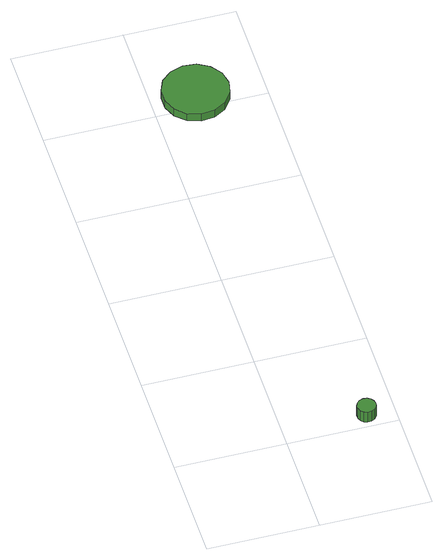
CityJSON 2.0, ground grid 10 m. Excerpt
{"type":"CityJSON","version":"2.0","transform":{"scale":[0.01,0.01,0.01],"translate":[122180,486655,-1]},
"CityObjects":{
"tree1":{"type":"SolitaryVegetationObject","attributes":{"function":"something"},"geometry":[{"type":"MultiSurface","lod":"1","boundaries":[[[0,1,2,3,4,5,6,7,8,9,10,11,12,13,14]],[[15,16,17,18,19,20,21,22,23,24,25,26,27,28,29]],[[0,29,28,1]],[[1,28,27,2]],[[2,27,26,3]],[[3,26,25,4]],[[4,25,24,5]],[[5,24,23,6]],[[6,23,22,7]],[[7,22,21,8]],[[8,21,20,9]],[[9,20,19,10]],[[10,19,18,11]],[[11,18,17,12]],[[12,17,16,13]],[[13,16,15,14]],[[14,15,29,0]]]}]},
"tree2":{"type":"SolitaryVegetationObject","attributes":{"function":"something"},"geometry":[{"type":"MultiSurface","lod":"1","boundaries":[[[30,31,32,33,34,35,36,37,38,39,40,41,42,43,44]],[[45,46,47,48,49,50,51,52,53,54,55,56,57,58,59]],[[30,59,58,31]],[[31,58,57,32]],[[32,57,56,33]],[[33,56,55,34]],[[34,55,54,35]],[[35,54,53,36]],[[36,53,52,37]],[[37,52,51,38]],[[38,51,50,39]],[[39,50,49,40]],[[40,49,48,41]],[[41,48,47,42]],[[42,47,46,43]],[[43,46,45,44]],[[44,45,59,30]]]}]}
},
"vertices":[
[828,134,201],[821,169,201],[800,197,201],[770,214,201],[735,218,201],[702,207,201],[676,184,201],[662,152,201],[662,117,201],[676,85,201],[702,62,201],[735,51,201],[770,55,201],[800,72,201],[821,100,201],[821,100,80],[800,72,80],[770,55,80],[735,51,80],[702,62,80],[676,85,80],[662,117,80],[662,152,80],[676,184,80],[702,207,80],[735,218,80],[770,214,80],[800,197,80],[821,169,80],[828,134,80],
[679,4120,188],[654,4241,188],[581,4341,188],[474,4403,188],[351,4415,188],[234,4377,188],[142,4295,188],[92,4182,188],[92,4059,188],[142,3946,188],[234,3863,188],[351,3825,188],[474,3838,188],[581,3900,188],[654,4000,188],[654,4000,104],[581,3900,104],[474,3838,104],[351,3825,104],[234,3863,104],[142,3946,104],[92,4059,104],[92,4182,104],[142,4295,104],[234,4377,104],[351,4415,104],[474,4403,104],[581,4341,104],[654,4241,104],[679,4120,104]
]}
